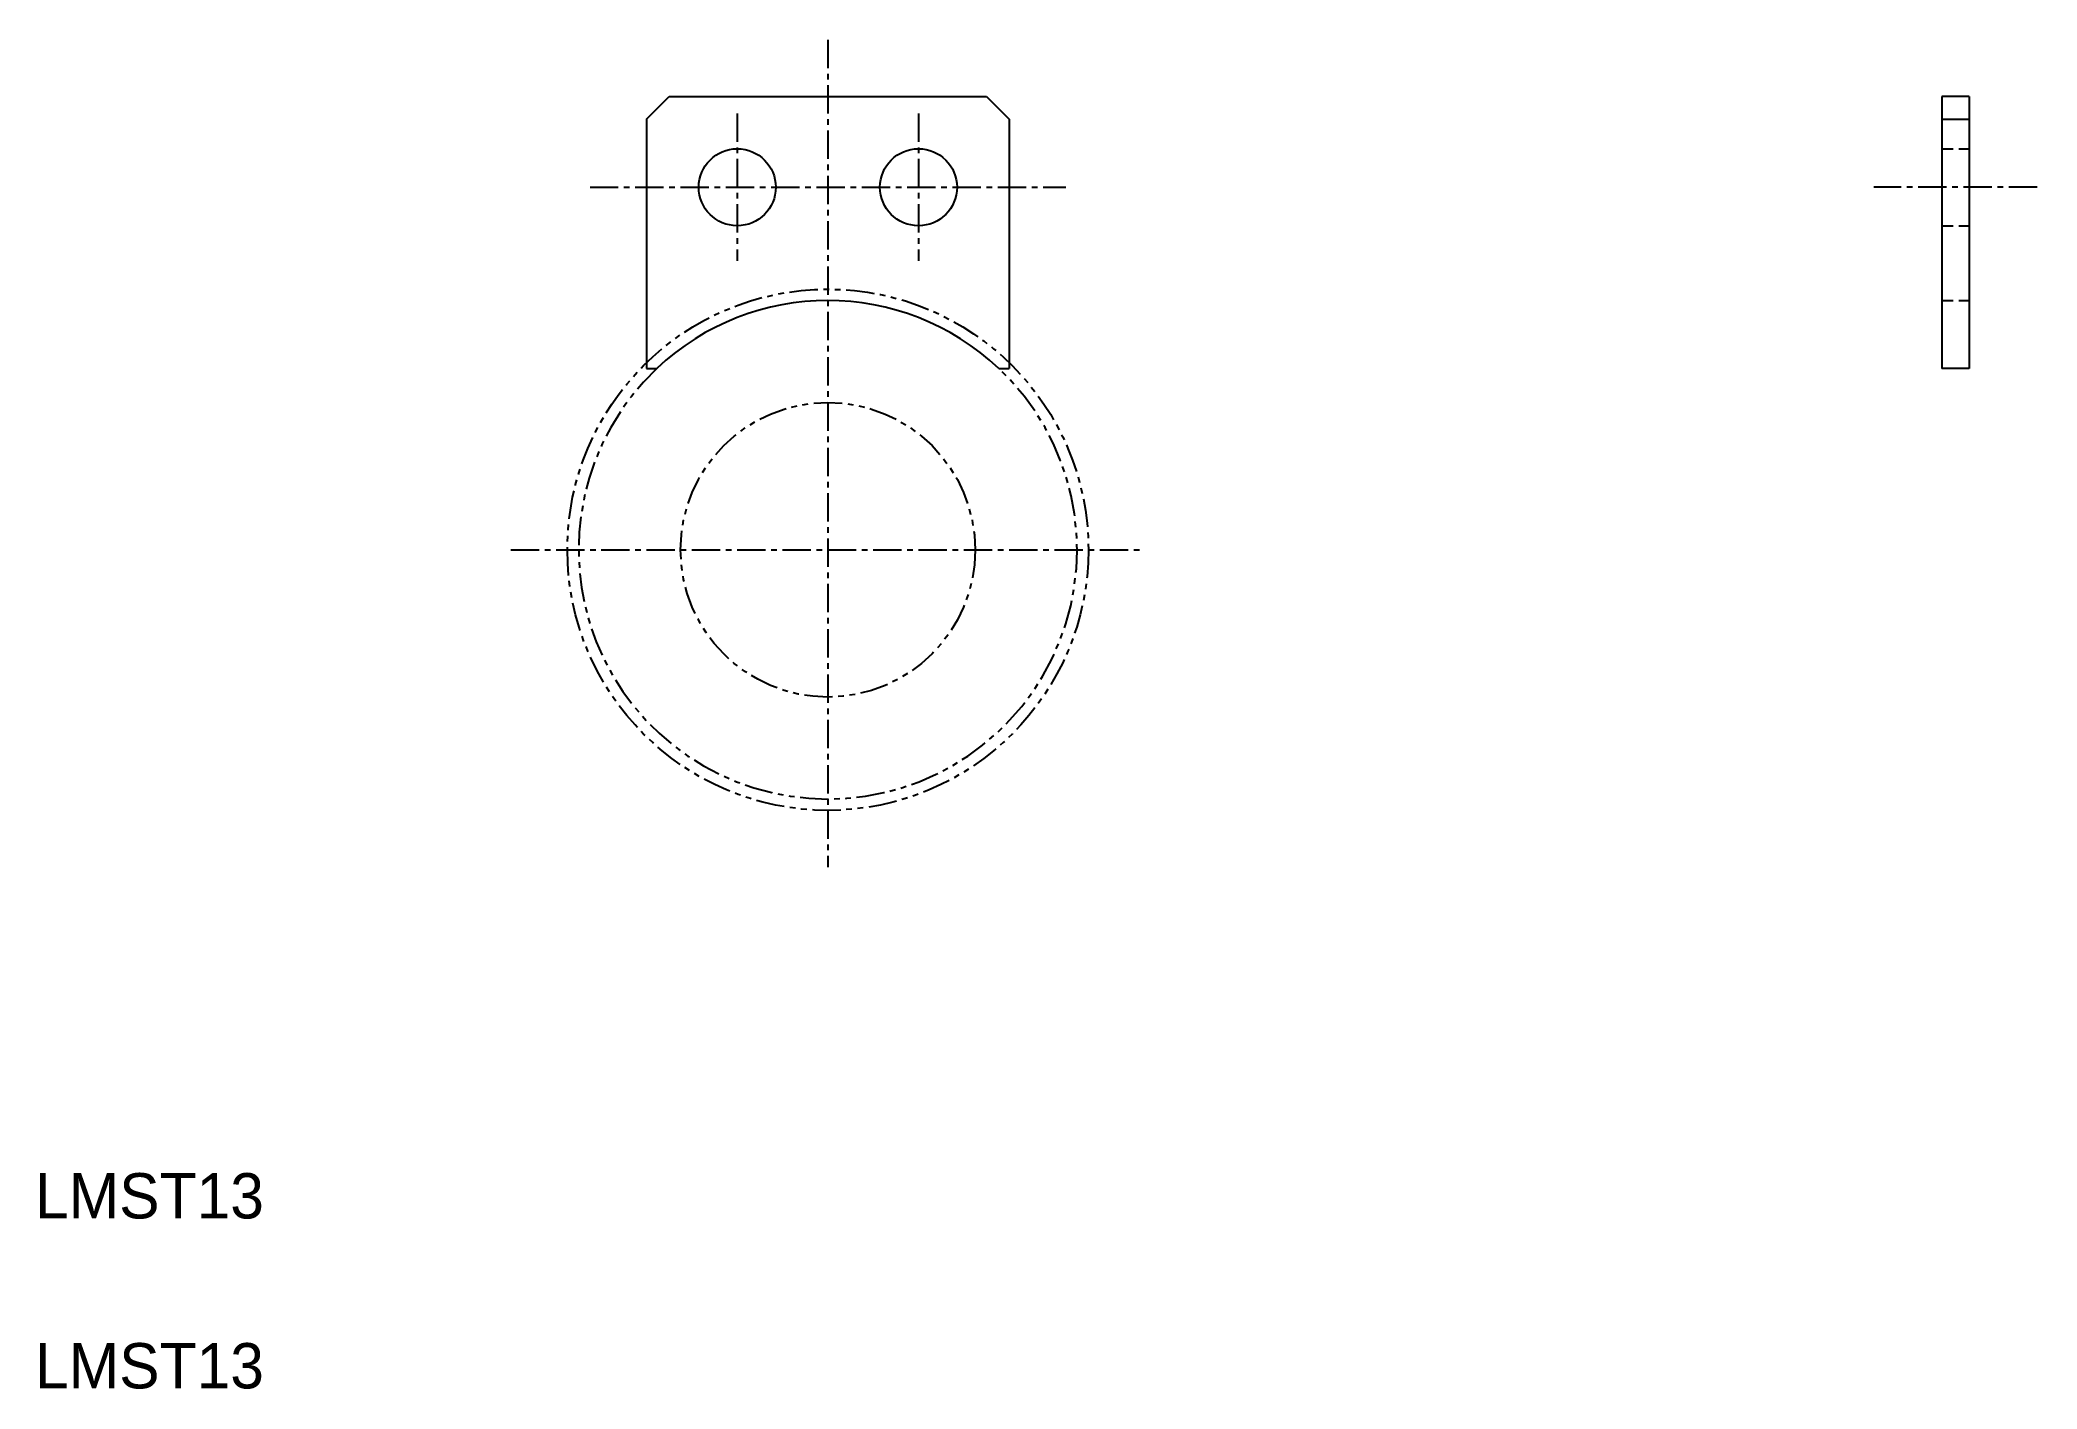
# Model space of a CAD drawing. Extents: x 5.2 to 93.4, y 5 to 64.5.
import ezdxf

# ---------------------------------------------------------------- set-up
doc = ezdxf.new("R2010")
doc.units = 0
for name, pattern in [('CENTER', [2, 1.25, -0.25, 0.25, -0.25]), ('DASHED', [0.75, 0.5, -0.25]), ('PHANTOM', [2.5, 1.25, -0.25, 0.25, -0.25, 0.25, -0.25])]:
    doc.linetypes.add(name, pattern=pattern)
doc.layers.get('0').update_dxf_attribs({"linetype": 'CONTINUOUS'})
doc.layers.add('CENTER', color=1, linetype='CENTER')

msp = doc.modelspace()

# ---------------------------------------------------------------- linework, layer by layer
at = {"color": 7, "linetype": 'CONTINUOUS'}
for p, q in [((32, 61.011), (33, 62.011)), ((33, 62.011), (47, 62.011)), ((47, 62.011), (48, 61.011)), ((89.175, 62.011), (89.175, 50.011)), ((90.375, 62.011), (89.175, 62.011)), ((90.375, 62.011), (90.375, 50.011)), ((32, 61.011), (32, 50.011)), ((48, 61.011), (48, 50.011)), ((89.175, 61.011), (90.375, 61.011)), ((32, 50.011), (32.445, 50.011)), ((47.545, 50.011), (48, 50.011)), ((90.375, 50.011), (89.175, 50.011))]:
    msp.add_line(p, q, dxfattribs=at)
at = {"color": 3, "linetype": 'DASHED'}
for p, q in [((89.175, 59.711), (90.375, 59.711)), ((89.175, 56.311), (90.375, 56.311)), ((89.175, 53.011), (90.375, 53.011))]:
    msp.add_line(p, q, dxfattribs=at)
for p, q in [((32, 58.261), (32, 58.261)), ((32, 55.511), (32, 55.511))]:
    msp.add_line(p, q)
at = {"color": 7, "linetype": 'CONTINUOUS'}
for centre in [(36, 58.011), (44, 58.011)]:
    msp.add_circle(centre, 1.7, dxfattribs=at)
at = {"color": 3, "linetype": 'PHANTOM'}
for radius in [11.5, 6.5]:
    msp.add_circle((40, 42.011), radius, dxfattribs=at)
at = {"color": 7, "linetype": 'CONTINUOUS'}
msp.add_arc((39.995, 42.011), 11, 46.65725, 133.34275, dxfattribs=at)
at = {"color": 3, "linetype": 'PHANTOM'}
msp.add_arc((40, 42.011), 11, 133.3562, 46.65824, dxfattribs=at)
at = {"layer": 'CENTER', "color": 1, "linetype": 'CENTER'}
for p, q in [((40, 64.511), (40, 28.011)), ((36, 61.261), (36, 54.761)), ((44, 61.261), (44, 54.761)), ((29.5, 58.011), (50.5, 58.011)), ((93.375, 58.011), (86.175, 58.011)), ((26, 42.011), (54, 42.011))]:
    msp.add_line(p, q, dxfattribs=at)

# ---------------------------------------------------------------- texts
at = {"color": 7, "linetype": 'CONTINUOUS'}
for p in [(5, 12.5), (5, 5)]:
    msp.add_text('LMST13', height=2, dxfattribs=at).set_placement(p)

doc.saveas('drawing.dxf')
